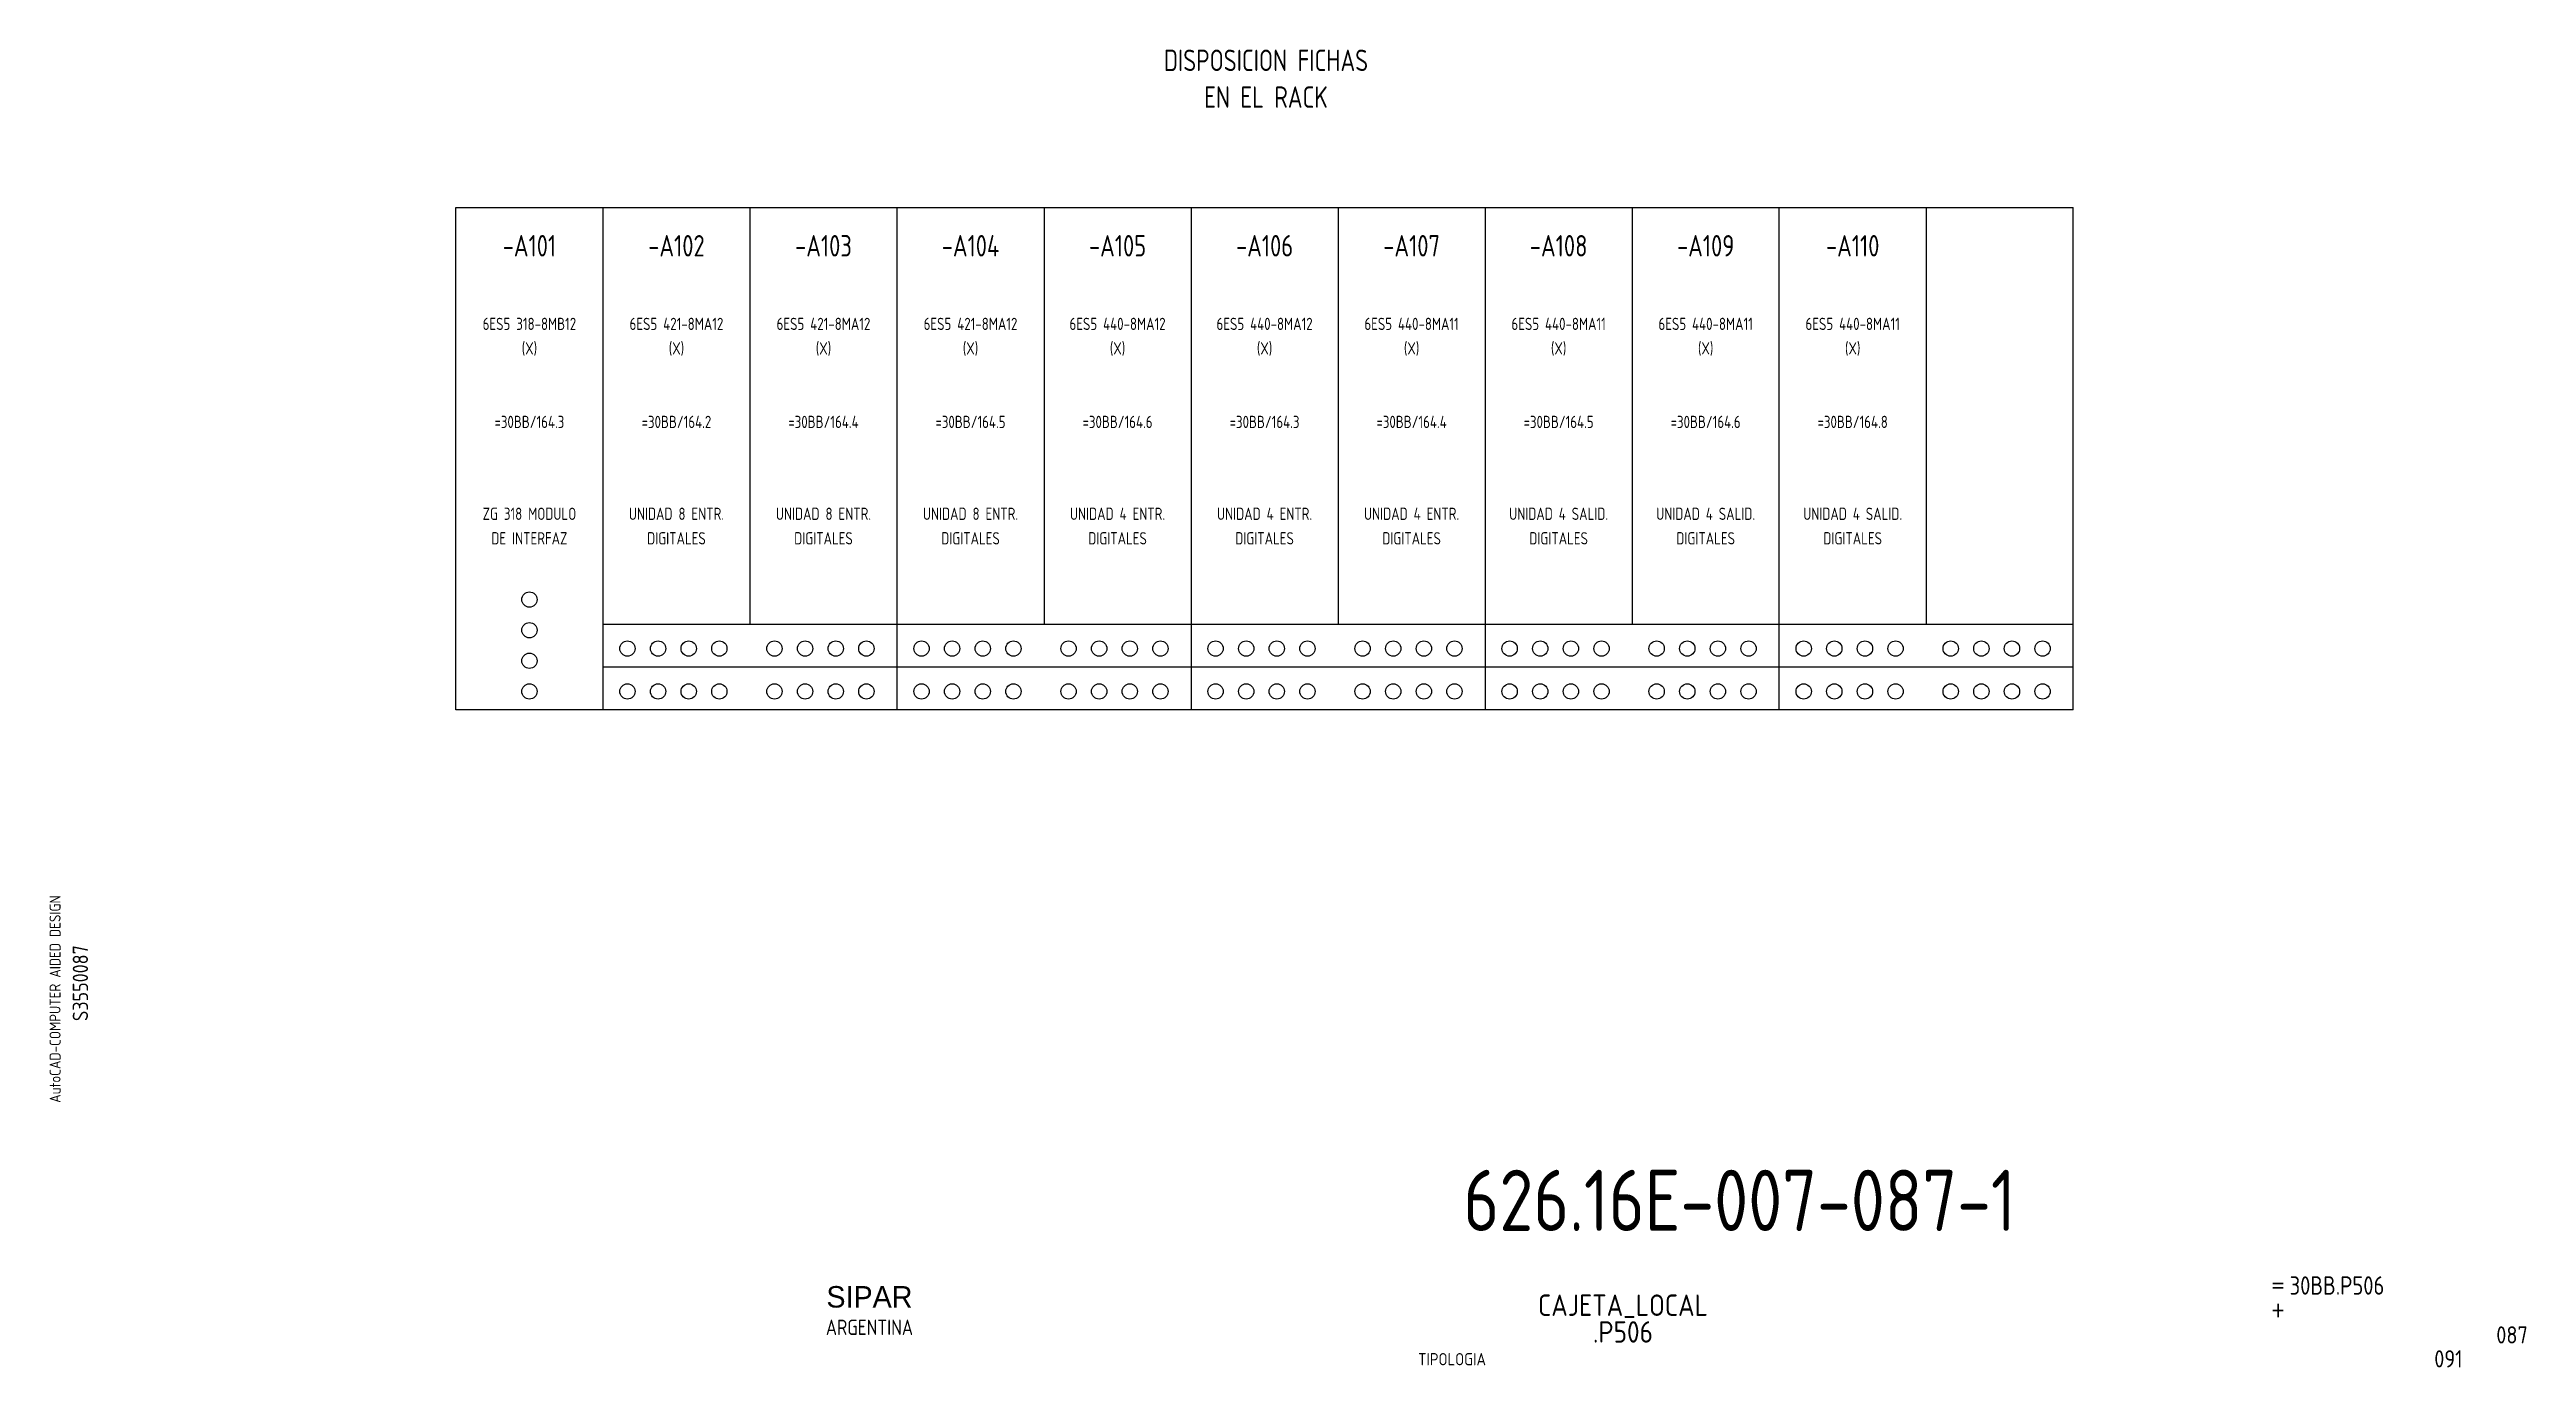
# Model space of a CAD drawing. Extents: x 10 to 414, y 6 to 221.
import ezdxf
from ezdxf.enums import TextEntityAlignment as Align

# ---------------------------------------------------------------- set-up
doc = ezdxf.new("R2010")
doc.units = 0
doc.header["$LTSCALE"] = 5
doc.header["$MEASUREMENT"] = 0
doc.layers.get('0').update_dxf_attribs({"linetype": 'CONTINUOUS'})
doc.layers.add('3', color=3, linetype='CONTINUOUS')
doc.layers.add('CART', color=7, linetype='CONTINUOUS')
doc.styles.add('DIN', font='DIN.shx', dxfattribs={"width": 0.85})
doc.styles.add('N', font='ROMANS', dxfattribs={"width": 0.85, "height": 3})
doc.styles.add('X', font='UNIV.SHX', dxfattribs={"height": 3.5})

msp = doc.modelspace()

# ---------------------------------------------------------------- linework, layer by layer
for p, q in [((100, 195), (100, 113)), ((124, 195), (124, 127)), ((148, 195), (148, 113)), ((172, 195), (172, 127)), ((196, 195), (196, 113)), ((220, 195), (220, 127)), ((244, 195), (244, 113)), ((268, 195), (268, 127)), ((316, 195), (316, 127)), ((100, 127), (292, 127)), ((148, 127), (340, 127)), ((100, 120), (292, 120)), ((148, 120), (340, 120))]:
    msp.add_line(p, q)
for centre in [(88, 131), (88, 126), (88, 121), (104, 123), (109, 123), (114, 123), (119, 123), (128, 123), (133, 123), (138, 123), (143, 123), (152, 123), (157, 123), (162, 123), (167, 123), (176, 123), (181, 123), (186, 123), (191, 123), (200, 123), (205, 123), (210, 123), (215, 123), (224, 123), (229, 123), (234, 123), (239, 123), (248, 123), (253, 123), (258, 123), (263, 123), (272, 123), (277, 123), (282, 123), (287, 123), (296, 123), (301, 123), (306, 123), (311, 123), (320, 123), (325, 123), (330, 123), (335, 123), (88, 116), (104, 116), (109, 116), (114, 116), (119, 116), (128, 116), (133, 116), (138, 116), (143, 116), (152, 116), (157, 116), (162, 116), (167, 116), (176, 116), (181, 116), (186, 116), (191, 116), (200, 116), (205, 116), (210, 116), (215, 116), (224, 116), (229, 116), (234, 116), (239, 116), (248, 116), (253, 116), (258, 116), (263, 116), (272, 116), (277, 116), (282, 116), (287, 116), (296, 116), (301, 116), (306, 116), (311, 116), (320, 116), (325, 116), (330, 116), (335, 116)]:
    msp.add_circle(centre, 1.25)
at = {"layer": '3'}
for p, q in [((76, 195), (292, 195)), ((76, 113), (76, 195)), ((124, 195), (340, 195)), ((292, 113), (292, 195)), ((340, 113), (340, 195)), ((292, 113), (76, 113)), ((340, 113), (124, 113))]:
    msp.add_line(p, q, dxfattribs=at)

# ---------------------------------------------------------------- texts
at = {"color": 3, "style": 'DIN', "width": 0.8}
for s, p in [('DISPOSICION FICHAS', (208.23, 217.27)), ('EN EL RACK', (208.23, 211.27))]:
    msp.add_text(s, height=3.5, dxfattribs=at).set_placement(p, align=Align.CENTER)
at = {"color": 1, "style": 'DIN', "width": 0.8}
for s, p in [('6ES5 318-8MB12', (88, 175)), ('6ES5 421-8MA12', (112, 175)), ('6ES5 421-8MA12', (136, 175)), ('6ES5 421-8MA12', (160, 175)), ('6ES5 440-8MA12', (184, 175)), ('6ES5 440-8MA12', (208, 175)), ('6ES5 440-8MA11', (232, 175)), ('6ES5 440-8MA11', (256, 175)), ('6ES5 440-8MA11', (280, 175)), ('6ES5 440-8MA11', (304, 175)), ('(X)', (88, 171)), ('(X)', (112, 171)), ('(X)', (136, 171)), ('(X)', (160, 171)), ('(X)', (184, 171)), ('(X)', (208, 171)), ('(X)', (232, 171)), ('(X)', (256, 171)), ('(X)', (280, 171)), ('(X)', (304, 171))]:
    msp.add_text(s, height=2, dxfattribs=at).set_placement(p, align=Align.CENTER)
at = {"color": 7, "style": 'DIN', "width": 0.8}
for s, p in [('=30BB/164.3', (88, 159)), ('=30BB/164.2', (112, 159)), ('=30BB/164.4', (136, 159)), ('=30BB/164.5', (160, 159)), ('=30BB/164.6', (184, 159)), ('=30BB/164.3', (208, 159)), ('=30BB/164.4', (232, 159)), ('=30BB/164.5', (256, 159)), ('=30BB/164.6', (280, 159)), ('=30BB/164.8', (304, 159)), ('ZG 318 MODULO', (88, 144)), ('DE INTERFAZ', (88, 140))]:
    msp.add_text(s, height=2, dxfattribs=at).set_placement(p, align=Align.CENTER)
at = {"style": 'DIN', "width": 0.8}
for s, p in [('UNIDAD 8 ENTR.', (112, 144)), ('UNIDAD 8 ENTR.', (136, 144)), ('UNIDAD 8 ENTR.', (160, 144)), ('UNIDAD 4 ENTR.', (184, 144)), ('UNIDAD 4 ENTR.', (208, 144)), ('UNIDAD 4 ENTR.', (232, 144)), ('UNIDAD 4 SALID.', (256, 144)), ('UNIDAD 4 SALID.', (280, 144)), ('UNIDAD 4 SALID.', (304, 144)), ('DIGITALES', (112, 140)), ('DIGITALES', (136, 140)), ('DIGITALES', (160, 140)), ('DIGITALES', (184, 140)), ('DIGITALES', (208, 140)), ('DIGITALES', (232, 140)), ('DIGITALES', (256, 140)), ('DIGITALES', (280, 140)), ('DIGITALES', (304, 140))]:
    msp.add_text(s, height=2, dxfattribs=at).set_placement(p, align=Align.CENTER)
at = {"color": 2, "insert": (240.45, 37.92), "char_height": 10, "width": 111.0411, "attachment_point": 1, "style": 'DIN'}
msp.add_mtext('626.16E-007-087-1', dxfattribs=at)
at = {"layer": '3', "style": 'DIN', "width": 0.8}
for s, p in [('-A101', (88, 187)), ('-A102', (112, 187)), ('-A103', (136, 187)), ('-A104', (160, 187)), ('-A105', (184, 187)), ('-A106', (208, 187)), ('-A107', (232, 187)), ('-A108', (256, 187)), ('-A109', (280, 187)), ('-A110', (304, 187))]:
    msp.add_text(s, height=3.5, dxfattribs=at).set_placement(p, align=Align.CENTER)
at = {"layer": 'CART', "color": 1, "style": 'DIN', "width": 0.9}
msp.add_text('AutoCAD-COMPUTER AIDED DESIGN', height=1.8, rotation=90, dxfattribs=at).set_placement((11.47, 48.84))
at = {"layer": 'CART', "color": 3, "style": 'N', "width": 0.85}
for s, p in [('=', (372.24, 17.91)), ('+', (372.24, 13.87))]:
    msp.add_text(s, height=2.5, dxfattribs=at).set_placement(p)
at = {"layer": 'CART', "color": 3, "style": 'DIN', "width": 0.9, "flags": 1}
msp.add_attdef('S3550087', text='', height=2.5, rotation=90, dxfattribs=at).set_placement((15.95, 68.38), align=Align.CENTER)
at = {"layer": 'CART', "color": 3, "style": 'DIN', "width": 0.85}
msp.add_attdef('30BB.P506', text='', height=3, dxfattribs=at).set_placement((375.33, 16.63), align=Align.BOTTOM_LEFT)
at = {"layer": 'CART', "color": 6, "style": 'X', "flags": 1}
msp.add_attdef('SIPAR', text='', height=3.5, dxfattribs=at).set_placement((143.5, 17.18), align=Align.MIDDLE)
at = {"layer": 'CART', "color": 2, "style": 'DIN', "flags": 1}
for tag, height, width, p in [('CAJETA_LOCAL', 3.5, 0.9, (266.5, 15.65)), ('ARGENTINA', 2.5, 0.85, (143.5, 12.2)), ('.P506', 3.5, 0.9, (266.5, 11.45))]:
    msp.add_attdef(tag, text='', height=height, dxfattribs=dict(at, width=width)).set_placement(p, align=Align.MIDDLE)
at = {"layer": 'CART', "color": 2, "style": 'DIN', "width": 0.9, "flags": 1}
msp.add_attdef('087', text='', height=2.8, dxfattribs=at).set_placement((414.2, 9.56), align=Align.RIGHT)
at = {"layer": 'CART', "color": 7, "style": 'DIN', "width": 0.9, "flags": 1}
msp.add_attdef('091', (398.93, 5.65), '', height=2.8, dxfattribs=at)
at = {"layer": 'CART', "color": 1, "style": 'DIN', "width": 0.9, "flags": 1}
msp.add_attdef('TIPOLOGIA', (233.07, 6), 'Descript.', height=2, dxfattribs=at)

doc.saveas('drawing.dxf')
